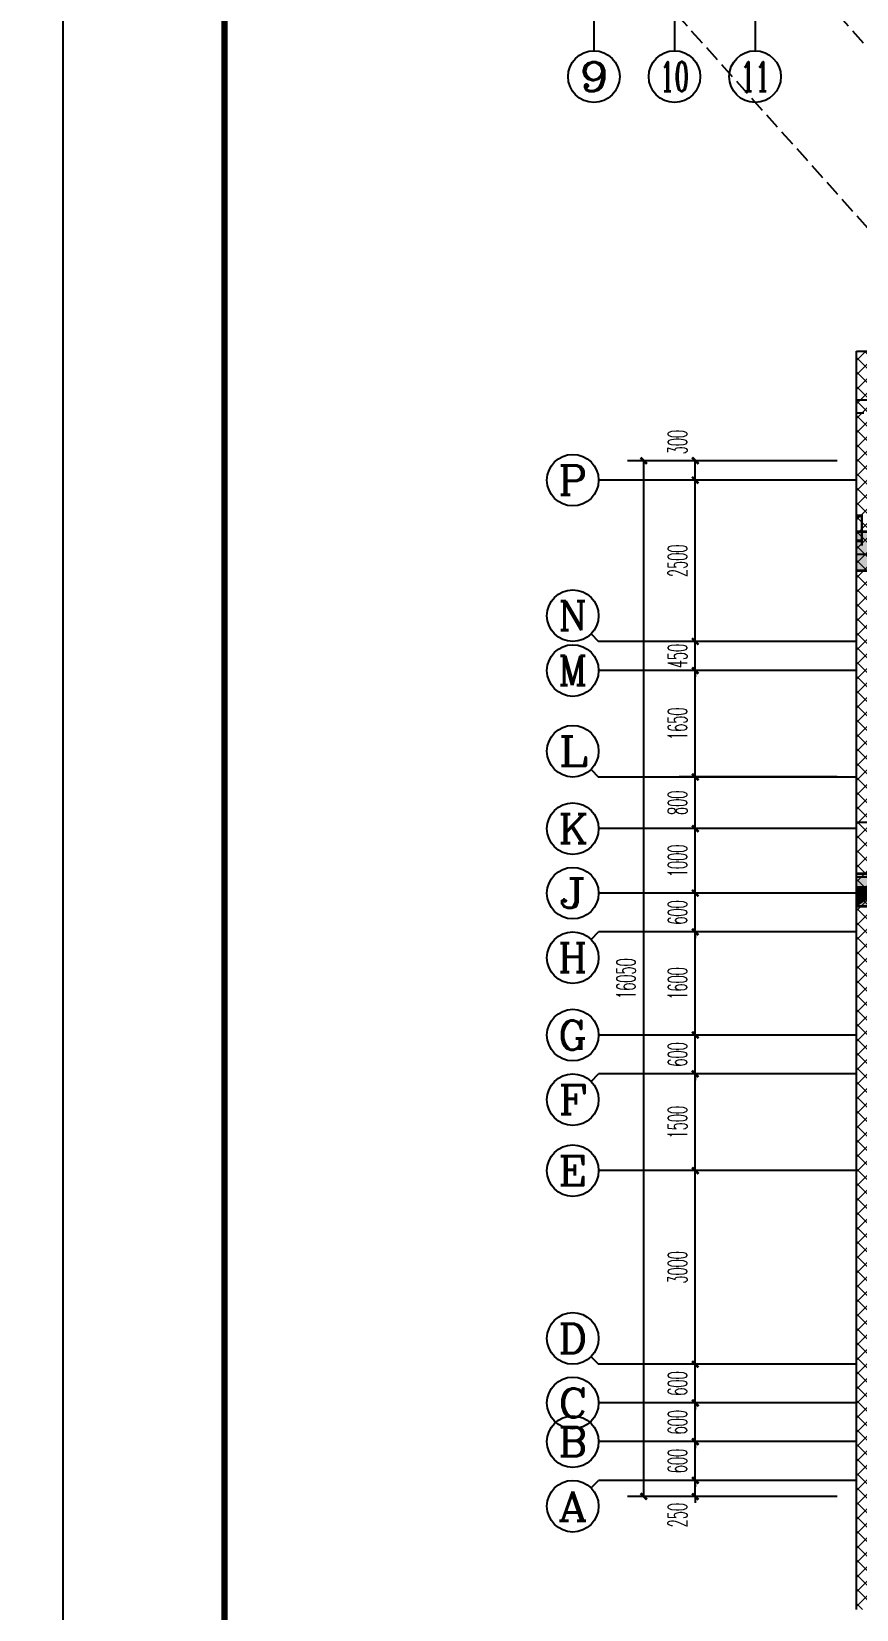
# Model space of a CAD drawing. Extents: x 27938 to 1507990, y 110129 to 923079.
# Drawn here: x 645997 to 658792, y 492321 to 516773 of the extents above; entities that cross this region are included whole.
import ezdxf
from ezdxf.enums import TextEntityAlignment as Align
from ezdxf.xclip import XClip

# ---------------------------------------------------------------- set-up
doc = ezdxf.new("R2010")
doc.units = 0
doc.header["$LTSCALE"] = 1000
doc.header["$MEASUREMENT"] = 0
doc.header["$XCLIPFRAME"] = 0
doc.linetypes.add('__DASH', pattern=[0.35, 0.25, -0.1])
doc.linetypes.add('DASH', pattern=[0.35, 0.25, -0.1])
for name, color, linetype in [('----建筑底图', 8, 'Continuous'), ('0-R疏散口', 20, 'Continuous'), ('AXIS', 3, 'Continuous'), ('AXIS_TEXT', 7, 'Continuous'), ('DOTE', 1, 'Continuous'), ('HS-A-墙-砖', 2, 'Continuous'), ('HS-A-墙-砼', 41, 'Continuous'), ('HS-A-留孔-顶板面', 3, 'DASH'), ('PUB_HATCH', 8, 'Continuous'), ('图框', 140, 'Continuous')]:
    doc.layers.add(name, color=color, linetype=linetype)
doc.layers.add('yichutu', color=7, linetype='Continuous', true_color=0xffffff, plot=False)
doc.layers.add('填充', color=251, linetype='Continuous', lineweight=5)
doc.layers.add('砼柱', color=2, linetype='Continuous', lineweight=35)
doc.styles.add('-宋体', font='', dxfattribs={"width": 0.8})
doc.styles.add('_TCH_AXIS', font='COMPLEX', dxfattribs={"bigfont": 'GBCBIG'})
doc.styles.add('_TCH_DIM_T3', font='SIMPLEX.shx', dxfattribs={"width": 0.494118, "bigfont": 'GBCBIG.shx'})
doc.styles.add('COMPLEX', font='COMPLEX')
doc.styles.get('-宋体').set_extended_font_data('SimSun')
doc.dimstyles.new('_TCH_ARCH&&100', dxfattribs={"dimtxt": 297.5, "dimasz": 100, "dimexe": 250, "dimexo": 300, "dimgap": 126.25, "dimtad": 1, "dimdec": 0, "dimzin": 0, "dimdsep": 46, "dimtxsty": '_TCH_DIM_T3', "dimblk": 'ARCHTICK', "dimcen": 0.09, "dimclrt": 4, "dimazin": 2, "dimtfac": 1, "dimtdec": 0, "dimtix": 1, "dimtmove": 2, "dimatfit": 3, "dimfxl": 100, "dimtolj": 1, "dimtzin": 0, "dimarcsym": 0})

# ---------------------------------------------------------------- blocks, each defined once
blk = doc.blocks.new('A$C74D73064')
at = {"layer": 'PUB_HATCH'}
for points in [[(-51770, 26873.6), (-52220, 26873.6), (-52220, 26273.6), (-51770, 26273.6)], [(-51770, 21573.6), (-52220, 21573.6), (-52220, 21073.6), (-51770, 21073.6)], [(-60770, 21373.6), (-61070, 21073.6), (-52070, 21073.6), (-51920, 21173.6), (-51920, 21373.6)]]:
    blk.add_hatch(color=0, dxfattribs=at).paths.add_polyline_path(points)
at = {"layer": '填充'}
h = blk.add_hatch(dxfattribs=at)
h.set_pattern_fill('ANSI37', color=0, scale=100, style=0)
h.set_pattern_definition([(45, (-58932.6, 57522.26), (-112.2532, 112.2532), []), (135, (-58932.6, 57522.26), (-112.2532, -112.2532), [])])
h.paths.add_polyline_path([(-11083.8, 26773.6), (-11083.8, 25273.6), (-8583.8, 25273.6), (-8583.8, 22973.6), (-11083.8, 22973.6), (-11083.8, 20773.9), (-6383.8, 20773.9), (-6383.8, 16773.6), (-11233.8, 16773.6), (-11233.8, 16773.6), (-14033.8, 16773.6), (-14033.8, 18873.6), (-14183.8, 18873.6), (-14183.8, 20773.8), (-14083.8, 20773.9), (-14083.8, 26773.6)], flags=16)
h.paths.add_polyline_path([(-39083.8, 26773.6), (-39083.8, 25273.6), (-41583.8, 25273.6), (-41583.8, 22973.6), (-39083.8, 22973.6), (-39083.8, 20773.9), (-43683.6, 20773.9), (-43683.6, 16773.6), (-38933.8, 16773.6), (-38933.8, 16773.6), (-36133.8, 16773.6), (-36133.8, 18873.6), (-35983.8, 18873.6), (-35983.8, 21373.6), (-36083.8, 21373.7), (-36083.8, 26773.6)], flags=16)
h.paths.add_polyline_path([(-52083.8, 29673.6), (1916.2, 29673.6), (1916.2, 10173.6), (-52083.8, 10173.6)])
at = {"color": 0}
blk.add_lwpolyline([(-52083.8, 29673.6), (1916.2, 29673.6), (1916.2, 10173.6), (-52083.8, 10173.6)], close=True, dxfattribs=at)
at = {"layer": 'DOTE', "color": 0}
for p, q in [((186069.2, 26519.3), (-82096.5, 26519.3)), ((186069.2, 21519.3), (-82096.5, 21519.3))]:
    blk.add_line(p, q, dxfattribs=at)
at = {"layer": 'HS-A-墙-砖', "color": 0}
for p, q in [((-60070, 28919.3), (-51870, 28919.3)), ((-60070, 28719.3), (-51970, 28719.3))]:
    blk.add_line(p, q, dxfattribs=at)
at = {"layer": 'HS-A-墙-砼', "color": 0}
for p, q in [((-60770, 21373.6), (-51920, 21373.6)), ((-61070, 21073.6), (-52070, 21073.6))]:
    blk.add_line(p, q, dxfattribs=at)
at = {"layer": 'HS-A-留孔-顶板面', "color": 0}
for points in [[(-52220, 22373.6), (-50183.8, 22373.6)], [(-52220, 21373.6), (-51183.8, 21373.6)]]:
    blk.add_lwpolyline(points, dxfattribs=at)
at = {"layer": 'PUB_HATCH', "color": 0}
for points in [[(-51770, 26873.6), (-52220, 26873.6), (-52220, 26273.6), (-51770, 26273.6)], [(-51770, 21573.6), (-52220, 21573.6), (-52220, 21073.6), (-51770, 21073.6)]]:
    blk.add_lwpolyline(points, close=True, dxfattribs=at)
at = {"layer": '砼柱', "color": 0, "lineweight": 35}
for points in [[(-51770, 26873.6), (-52220, 26873.6), (-52220, 26273.6), (-51770, 26273.6)], [(-51770, 21573.6), (-52220, 21573.6), (-52220, 21073.6), (-51770, 21073.6)]]:
    blk.add_lwpolyline(points, close=True, dxfattribs=at)
at = {"layer": '0-R疏散口', "color": 0, "style": '-宋体', "width": 0.75}
blk.add_text('疏散口', height=450, dxfattribs=at).set_placement((-53307.5, 26690.6))
blk = doc.blocks.new('TK')
at = {"layer": '图框'}
blk.add_lwpolyline([(465375, 548714), (549475, 548714), (549475, 489314), (465375, 489314)], close=True, dxfattribs=at)
blk.add_lwpolyline([(465375, 548714), (549475, 548714), (549475, 489314), (465375, 489314)], close=True, dxfattribs=at)
at = {"layer": '图框', "const_width": 100}
blk.add_lwpolyline([(548475, 490314), (548475, 547714), (467875, 547714), (467875, 490314)], close=True, dxfattribs=at)
blk = doc.blocks.new('yct-841-594-84100-59399.9999999999-100-1000.0')
at = {"layer": 'yichutu', "color": 7, "true_color": 0xffffff}
blk.add_lwpolyline([(0, 0), (0, 59400), (84100, 59400), (84100, 0)], close=True, dxfattribs=at)
blk = doc.blocks.new('_AXISO')
at = {"color": 0}
blk.add_circle((0, 0), 0.5, dxfattribs=at)
at = {"layer": 'AXIS_TEXT', "color": 0, "style": 'COMPLEX', "width": 1.041667}
blk.add_attdef('A', text='', height=0.56, dxfattribs=at).set_placement((-0.25, -0.28), (0.25, -0.28), align=Align.FIT)
blk = doc.blocks.new('A$C28781836')
at = {"layer": 'AXIS', "color": 0}
for p, q in [((-10069.7, -10200.2), (-10069.7, -11800.2)), ((-8819.6, -10200.2), (-8819.6, -11800.2)), ((-7569.6, -10200.2), (-7569.6, -11800.2))]:
    blk.add_line(p, q, dxfattribs=at)
ref = blk.add_blockref('_AXISO', (-10069.7, -12200.2), dxfattribs=dict(at, xscale=800, yscale=800, zscale=800))
ref.add_attrib('A', '9', dxfattribs={"layer": 'AXIS_TEXT', "color": 0, "ltscale": 0.5, "height": 452.5, "style": '_TCH_AXIS', "width": 1.5}).set_placement((-10296, -12426.5), (-9843.5, -12426.5), align=Align.FIT)
ref = blk.add_blockref('_AXISO', (-8819.6, -12200.2), dxfattribs=dict(at, xscale=800, yscale=800, zscale=800))
ref.add_attrib('A', '10', dxfattribs={"layer": 'AXIS_TEXT', "color": 0, "ltscale": 0.5, "height": 452.55, "style": '_TCH_AXIS', "width": 0.724138}).set_placement((-9045.9, -12426.5), (-8593.4, -12426.5), align=Align.FIT)
ref = blk.add_blockref('_AXISO', (-7569.6, -12200.2), dxfattribs=dict(at, xscale=800, yscale=800, zscale=800))
ref.add_attrib('A', '11', dxfattribs={"layer": 'AXIS_TEXT', "color": 0, "ltscale": 0.5, "height": 452.55, "style": '_TCH_AXIS', "width": 0.875}).set_placement((-7795.8, -12426.5), (-7343.3, -12426.5), align=Align.FIT)
blk = doc.blocks.new('_ArchTick')
at = {"color": 0, "linetype": 'ByBlock', "const_width": 0.4}
blk.add_lwpolyline([(-0.5, -0.5), (0.5, 0.5)], dxfattribs=at)
blk = doc.blocks.new('*D330')
at = {"layer": 'AXIS', "color": 0, "lineweight": -2}
for p, q in [((656292, 494321), (656292, 494421)), ((658492, 494321), (656042, 494321)), ((656292, 494071), (656292, 494321)), ((658492, 494071), (656042, 494071)), ((656292, 494071), (656292, 493971))]:
    blk.add_line(p, q, dxfattribs=at)
at = {"layer": 'Defpoints', "color": 0}
for p in [(656292, 494321), (658792, 494321), (658792, 494071)]:
    blk.add_point(p, dxfattribs=at)
at = {"layer": 'AXIS', "color": 0, "lineweight": -2, "xscale": 100, "yscale": 100, "zscale": 100}
for p, rotation in [((656292, 494321), 270), ((656292, 494071), 90)]:
    blk.add_blockref('_ArchTick', p, dxfattribs=dict(at, rotation=rotation))
at = {"layer": 'AXIS', "color": 4, "insert": (656017, 493782), "char_height": 297.5, "attachment_point": 5, "rotation": 90, "style": '_TCH_DIM_T3'}
blk.add_mtext('\\A1;250', dxfattribs=at)
blk = doc.blocks.new('*D331')
at = {"layer": 'AXIS', "color": 0, "lineweight": -2}
for p, q in [((658492, 494921), (656042, 494921)), ((656292, 494921), (656292, 495021)), ((656292, 494321), (656292, 494921)), ((658492, 494321), (656042, 494321)), ((656292, 494321), (656292, 494221))]:
    blk.add_line(p, q, dxfattribs=at)
at = {"layer": 'Defpoints', "color": 0}
for p in [(656292, 494921), (658792, 494921), (658792, 494321)]:
    blk.add_point(p, dxfattribs=at)
at = {"layer": 'AXIS', "color": 0, "lineweight": -2, "xscale": 100, "yscale": 100, "zscale": 100}
for p, rotation in [((656292, 494921), 270), ((656292, 494321), 90)]:
    blk.add_blockref('_ArchTick', p, dxfattribs=dict(at, rotation=rotation))
at = {"layer": 'AXIS', "color": 4, "insert": (656017, 494621), "char_height": 297.5, "attachment_point": 5, "rotation": 90, "style": '_TCH_DIM_T3'}
blk.add_mtext('\\A1;600', dxfattribs=at)
blk = doc.blocks.new('*D332')
at = {"layer": 'AXIS', "color": 0, "lineweight": -2}
for p, q in [((658492, 495521), (656042, 495521)), ((656292, 495521), (656292, 495621)), ((656292, 494921), (656292, 495521)), ((658492, 494921), (656042, 494921)), ((656292, 494921), (656292, 494821))]:
    blk.add_line(p, q, dxfattribs=at)
at = {"layer": 'Defpoints', "color": 0}
for p in [(656292, 495521), (658792, 495521), (658792, 494921)]:
    blk.add_point(p, dxfattribs=at)
at = {"layer": 'AXIS', "color": 0, "lineweight": -2, "xscale": 100, "yscale": 100, "zscale": 100}
for p, rotation in [((656292, 495521), 270), ((656292, 494921), 90)]:
    blk.add_blockref('_ArchTick', p, dxfattribs=dict(at, rotation=rotation))
at = {"layer": 'AXIS', "color": 4, "insert": (656017, 495221), "char_height": 297.5, "attachment_point": 5, "rotation": 90, "style": '_TCH_DIM_T3'}
blk.add_mtext('\\A1;600', dxfattribs=at)
blk = doc.blocks.new('*D333')
at = {"layer": 'AXIS', "color": 0, "lineweight": -2}
for p, q in [((656292, 496121), (656292, 496221)), ((658492, 496121), (656042, 496121)), ((656292, 495521), (656292, 496121)), ((658492, 495521), (656042, 495521)), ((656292, 495521), (656292, 495421))]:
    blk.add_line(p, q, dxfattribs=at)
at = {"layer": 'Defpoints', "color": 0}
for p in [(656292, 496121), (658792, 496121), (658792, 495521)]:
    blk.add_point(p, dxfattribs=at)
at = {"layer": 'AXIS', "color": 0, "lineweight": -2, "xscale": 100, "yscale": 100, "zscale": 100}
for p, rotation in [((656292, 496121), 270), ((656292, 495521), 90)]:
    blk.add_blockref('_ArchTick', p, dxfattribs=dict(at, rotation=rotation))
at = {"layer": 'AXIS', "color": 4, "insert": (656017, 495821), "char_height": 297.5, "attachment_point": 5, "rotation": 90, "style": '_TCH_DIM_T3'}
blk.add_mtext('\\A1;600', dxfattribs=at)
blk = doc.blocks.new('*D334')
at = {"layer": 'AXIS', "color": 0, "lineweight": -2}
for p, q in [((658492, 499121), (656042, 499121)), ((656292, 496121), (656292, 499121)), ((658492, 496121), (656042, 496121))]:
    blk.add_line(p, q, dxfattribs=at)
at = {"layer": 'Defpoints', "color": 0}
for p in [(656292, 499121), (658792, 499121), (658792, 496121)]:
    blk.add_point(p, dxfattribs=at)
at = {"layer": 'AXIS', "color": 0, "lineweight": -2, "xscale": 100, "yscale": 100, "zscale": 100}
for p, rotation in [((656292, 499121), 90), ((656292, 496121), 270)]:
    blk.add_blockref('_ArchTick', p, dxfattribs=dict(at, rotation=rotation))
at = {"layer": 'AXIS', "color": 4, "insert": (656017, 497621), "char_height": 297.5, "attachment_point": 5, "rotation": 90, "style": '_TCH_DIM_T3'}
blk.add_mtext('\\A1;3000', dxfattribs=at)
blk = doc.blocks.new('*D335')
at = {"layer": 'AXIS', "color": 0, "lineweight": -2}
for p, q in [((658492, 500621), (656042, 500621)), ((656292, 499121), (656292, 500621)), ((658492, 499121), (656042, 499121))]:
    blk.add_line(p, q, dxfattribs=at)
at = {"layer": 'Defpoints', "color": 0}
for p in [(656292, 500621), (658792, 500621), (658792, 499121)]:
    blk.add_point(p, dxfattribs=at)
at = {"layer": 'AXIS', "color": 0, "lineweight": -2, "xscale": 100, "yscale": 100, "zscale": 100}
for p, rotation in [((656292, 500621), 90), ((656292, 499121), 270)]:
    blk.add_blockref('_ArchTick', p, dxfattribs=dict(at, rotation=rotation))
at = {"layer": 'AXIS', "color": 4, "insert": (656017, 499871), "char_height": 297.5, "attachment_point": 5, "rotation": 90, "style": '_TCH_DIM_T3'}
blk.add_mtext('\\A1;1500', dxfattribs=at)
blk = doc.blocks.new('*D336')
at = {"layer": 'AXIS', "color": 0, "lineweight": -2}
for p, q in [((656292, 501221), (656292, 501321)), ((658492, 501221), (656042, 501221)), ((656292, 500621), (656292, 501221)), ((658492, 500621), (656042, 500621)), ((656292, 500621), (656292, 500521))]:
    blk.add_line(p, q, dxfattribs=at)
at = {"layer": 'Defpoints', "color": 0}
for p in [(656292, 501221), (658792, 501221), (658792, 500621)]:
    blk.add_point(p, dxfattribs=at)
at = {"layer": 'AXIS', "color": 0, "lineweight": -2, "xscale": 100, "yscale": 100, "zscale": 100}
for p, rotation in [((656292, 501221), 270), ((656292, 500621), 90)]:
    blk.add_blockref('_ArchTick', p, dxfattribs=dict(at, rotation=rotation))
at = {"layer": 'AXIS', "color": 4, "insert": (656017, 500921), "char_height": 297.5, "attachment_point": 5, "rotation": 90, "style": '_TCH_DIM_T3'}
blk.add_mtext('\\A1;600', dxfattribs=at)
blk = doc.blocks.new('*D337')
at = {"layer": 'AXIS', "color": 0, "lineweight": -2}
for p, q in [((658492, 502821), (656042, 502821)), ((656292, 501221), (656292, 502821)), ((658492, 501221), (656042, 501221))]:
    blk.add_line(p, q, dxfattribs=at)
at = {"layer": 'Defpoints', "color": 0}
for p in [(656292, 502821), (658792, 502821), (658792, 501221)]:
    blk.add_point(p, dxfattribs=at)
at = {"layer": 'AXIS', "color": 0, "lineweight": -2, "xscale": 100, "yscale": 100, "zscale": 100}
for p, rotation in [((656292, 502821), 90), ((656292, 501221), 270)]:
    blk.add_blockref('_ArchTick', p, dxfattribs=dict(at, rotation=rotation))
at = {"layer": 'AXIS', "color": 4, "insert": (656017, 502021), "char_height": 297.5, "attachment_point": 5, "rotation": 90, "style": '_TCH_DIM_T3'}
blk.add_mtext('\\A1;1600', dxfattribs=at)
blk = doc.blocks.new('*D338')
at = {"layer": 'AXIS', "color": 0, "lineweight": -2}
for p, q in [((656292, 503421), (656292, 503521)), ((658492, 503421), (656042, 503421)), ((656292, 502821), (656292, 503421)), ((658492, 502821), (656042, 502821)), ((656292, 502821), (656292, 502721))]:
    blk.add_line(p, q, dxfattribs=at)
at = {"layer": 'Defpoints', "color": 0}
for p in [(656292, 503421), (658792, 503421), (658792, 502821)]:
    blk.add_point(p, dxfattribs=at)
at = {"layer": 'AXIS', "color": 0, "lineweight": -2, "xscale": 100, "yscale": 100, "zscale": 100}
for p, rotation in [((656292, 503421), 270), ((656292, 502821), 90)]:
    blk.add_blockref('_ArchTick', p, dxfattribs=dict(at, rotation=rotation))
at = {"layer": 'AXIS', "color": 4, "insert": (656017, 503121), "char_height": 297.5, "attachment_point": 5, "rotation": 90, "style": '_TCH_DIM_T3'}
blk.add_mtext('\\A1;600', dxfattribs=at)
blk = doc.blocks.new('*D339')
at = {"layer": 'AXIS', "color": 0, "lineweight": -2}
for p, q in [((658492, 504421), (656042, 504421)), ((656292, 503421), (656292, 504421)), ((658492, 503421), (656042, 503421))]:
    blk.add_line(p, q, dxfattribs=at)
at = {"layer": 'Defpoints', "color": 0}
for p in [(656292, 504421), (658792, 504421), (658792, 503421)]:
    blk.add_point(p, dxfattribs=at)
at = {"layer": 'AXIS', "color": 0, "lineweight": -2, "xscale": 100, "yscale": 100, "zscale": 100}
for p, rotation in [((656292, 504421), 90), ((656292, 503421), 270)]:
    blk.add_blockref('_ArchTick', p, dxfattribs=dict(at, rotation=rotation))
at = {"layer": 'AXIS', "color": 4, "insert": (656017, 503921), "char_height": 297.5, "attachment_point": 5, "rotation": 90, "style": '_TCH_DIM_T3'}
blk.add_mtext('\\A1;1000', dxfattribs=at)
blk = doc.blocks.new('*D340')
at = {"layer": 'AXIS', "color": 0, "lineweight": -2}
for p, q in [((658492, 505221), (656042, 505221)), ((656292, 504421), (656292, 505221)), ((658492, 504421), (656042, 504421))]:
    blk.add_line(p, q, dxfattribs=at)
at = {"layer": 'Defpoints', "color": 0}
for p in [(656292, 505221), (658792, 505221), (658792, 504421)]:
    blk.add_point(p, dxfattribs=at)
at = {"layer": 'AXIS', "color": 0, "lineweight": -2, "xscale": 100, "yscale": 100, "zscale": 100}
for p, rotation in [((656292, 505221), 90), ((656292, 504421), 270)]:
    blk.add_blockref('_ArchTick', p, dxfattribs=dict(at, rotation=rotation))
at = {"layer": 'AXIS', "color": 4, "insert": (656017, 504821), "char_height": 297.5, "attachment_point": 5, "rotation": 90, "style": '_TCH_DIM_T3'}
blk.add_mtext('\\A1;800', dxfattribs=at)
blk = doc.blocks.new('*D341')
at = {"layer": 'AXIS', "color": 0, "lineweight": -2}
for p, q in [((658492, 506871), (656042, 506871)), ((656292, 505221), (656292, 506871)), ((658492, 505221), (656042, 505221))]:
    blk.add_line(p, q, dxfattribs=at)
at = {"layer": 'Defpoints', "color": 0}
for p in [(656292, 506871), (658792, 506871), (658792, 505221)]:
    blk.add_point(p, dxfattribs=at)
at = {"layer": 'AXIS', "color": 0, "lineweight": -2, "xscale": 100, "yscale": 100, "zscale": 100}
for p, rotation in [((656292, 506871), 90), ((656292, 505221), 270)]:
    blk.add_blockref('_ArchTick', p, dxfattribs=dict(at, rotation=rotation))
at = {"layer": 'AXIS', "color": 4, "insert": (656017, 506046), "char_height": 297.5, "attachment_point": 5, "rotation": 90, "style": '_TCH_DIM_T3'}
blk.add_mtext('\\A1;1650', dxfattribs=at)
blk = doc.blocks.new('*D342')
at = {"layer": 'AXIS', "color": 0, "lineweight": -2}
for p, q in [((656292, 507321), (656292, 507421)), ((658492, 507321), (656042, 507321)), ((656292, 506871), (656292, 507321)), ((658492, 506871), (656042, 506871)), ((656292, 506871), (656292, 506771))]:
    blk.add_line(p, q, dxfattribs=at)
at = {"layer": 'Defpoints', "color": 0}
for p in [(656292, 507321), (658792, 507321), (658792, 506871)]:
    blk.add_point(p, dxfattribs=at)
at = {"layer": 'AXIS', "color": 0, "lineweight": -2, "xscale": 100, "yscale": 100, "zscale": 100}
for p, rotation in [((656292, 507321), 270), ((656292, 506871), 90)]:
    blk.add_blockref('_ArchTick', p, dxfattribs=dict(at, rotation=rotation))
at = {"layer": 'AXIS', "color": 4, "insert": (656017, 507096), "char_height": 297.5, "attachment_point": 5, "rotation": 90, "style": '_TCH_DIM_T3'}
blk.add_mtext('\\A1;450', dxfattribs=at)
blk = doc.blocks.new('*D343')
at = {"layer": 'AXIS', "color": 0, "lineweight": -2}
for p, q in [((658492, 509821), (656042, 509821)), ((656292, 507321), (656292, 509821)), ((658492, 507321), (656042, 507321))]:
    blk.add_line(p, q, dxfattribs=at)
at = {"layer": 'Defpoints', "color": 0}
for p in [(656292, 509821), (658792, 509821), (658792, 507321)]:
    blk.add_point(p, dxfattribs=at)
at = {"layer": 'AXIS', "color": 0, "lineweight": -2, "xscale": 100, "yscale": 100, "zscale": 100}
for p, rotation in [((656292, 509821), 90), ((656292, 507321), 270)]:
    blk.add_blockref('_ArchTick', p, dxfattribs=dict(at, rotation=rotation))
at = {"layer": 'AXIS', "color": 4, "insert": (656017, 508571), "char_height": 297.5, "attachment_point": 5, "rotation": 90, "style": '_TCH_DIM_T3'}
blk.add_mtext('\\A1;2500', dxfattribs=at)
blk = doc.blocks.new('*D344')
at = {"layer": 'AXIS', "color": 0, "lineweight": -2}
for p, q in [((658492, 510121), (656042, 510121)), ((656292, 509821), (656292, 510121)), ((658492, 509821), (656042, 509821))]:
    blk.add_line(p, q, dxfattribs=at)
at = {"layer": 'Defpoints', "color": 0}
for p in [(656292, 510121), (658792, 510121), (658792, 509821)]:
    blk.add_point(p, dxfattribs=at)
at = {"layer": 'AXIS', "color": 0, "lineweight": -2, "xscale": 100, "yscale": 100, "zscale": 100}
for p, rotation in [((656292, 510121), 90), ((656292, 509821), 270)]:
    blk.add_blockref('_ArchTick', p, dxfattribs=dict(at, rotation=rotation))
at = {"layer": 'AXIS', "color": 4, "insert": (656017, 510410), "char_height": 297.5, "attachment_point": 5, "rotation": 90, "style": '_TCH_DIM_T3'}
blk.add_mtext('\\A1;300', dxfattribs=at)
blk = doc.blocks.new('*D345')
at = {"layer": 'AXIS', "color": 0, "lineweight": -2}
for p, q in [((658492, 510121), (655242, 510121)), ((655492, 494071), (655492, 510121)), ((658492, 494071), (655242, 494071))]:
    blk.add_line(p, q, dxfattribs=at)
at = {"layer": 'Defpoints', "color": 0}
for p in [(655492, 510121), (658792, 510121), (658792, 494071)]:
    blk.add_point(p, dxfattribs=at)
at = {"layer": 'AXIS', "color": 0, "lineweight": -2, "xscale": 100, "yscale": 100, "zscale": 100}
for p, rotation in [((655492, 510121), 90), ((655492, 494071), 270)]:
    blk.add_blockref('_ArchTick', p, dxfattribs=dict(at, rotation=rotation))
at = {"layer": 'AXIS', "color": 4, "insert": (655217, 502096), "char_height": 297.5, "attachment_point": 5, "rotation": 90, "style": '_TCH_DIM_T3'}
blk.add_mtext('\\A1;16050', dxfattribs=at)

msp = doc.modelspace()

# ---------------------------------------------------------------- linework, layer by layer
at = {"color": 8, "linetype": '__DASH'}
for p, q in [((672041.6, 499120.6), (654719, 518474.6)), ((674541.8, 499120.6), (657219.2, 518474.6))]:
    msp.add_line(p, q, dxfattribs=at)
at = {"layer": 'AXIS', "color": 8}
for p, q in [((658791.8, 509820.6), (654791.8, 509820.6)), ((654674.6, 507437.7), (654791.8, 507320.6)), ((658791.8, 507320.6), (654791.8, 507320.6)), ((658791.8, 506870.6), (654791.8, 506870.6)), ((654674.6, 505337.7), (654791.8, 505220.6)), ((658791.8, 505220.6), (654791.8, 505220.6)), ((658791.8, 504420.6), (654791.8, 504420.6)), ((658791.8, 503420.6), (654791.8, 503420.6)), ((654674.6, 502703.7), (654791.8, 502820.8)), ((658791.8, 502820.8), (654791.8, 502820.8)), ((658791.8, 501220.6), (654791.8, 501220.6)), ((654674.6, 500503.4), (654791.8, 500620.6)), ((658791.8, 500620.6), (654791.8, 500620.6)), ((658791.8, 499120.6), (654791.8, 499120.6)), ((654674.6, 496237.7), (654791.8, 496120.6)), ((658791.8, 496120.6), (654791.8, 496120.6)), ((658791.8, 495520.6), (654791.8, 495520.6)), ((658791.8, 494920.6), (654791.8, 494920.6)), ((654674.6, 494203.4), (654791.8, 494320.6)), ((658791.8, 494320.6), (654791.8, 494320.6))]:
    msp.add_line(p, q, dxfattribs=at)

# ---------------------------------------------------------------- block references
at = {"layer": '----建筑底图', "color": 169}
ref = msp.add_blockref('A$C74D73064', (710875.6, 482146.9), dxfattribs=at)
XClip(ref).set_block_clipping_path([(-52083.8042452353, 10173.6344749072), (1916.1826223061, 29673.6344737304)])
msp.add_blockref('TK', (181114.3, -14957.7))
at = {"color": 8}
msp.add_blockref('A$C28781836', (664788.7, 528274.8), dxfattribs=at)
at = {"layer": 'AXIS', "color": 8}
ref = msp.add_blockref('_AXISO', (654391.8, 509820.6), dxfattribs=dict(at, xscale=800, yscale=800, zscale=800))
ref.add_attrib('A', 'P', dxfattribs={"layer": 'AXIS_TEXT', "color": 8, "ltscale": 0.5, "height": 452.5, "style": '_TCH_AXIS', "width": 1.235294}).set_placement((654165.5, 509594.3), (654618.1, 509594.3), align=Align.FIT)
ref = msp.add_blockref('_AXISO', (654391.8, 507720.6), dxfattribs=dict(at, xscale=800, yscale=800, zscale=800))
ref.add_attrib('A', 'N', dxfattribs={"layer": 'AXIS_TEXT', "color": 8, "ltscale": 0.5, "height": 452.5, "style": '_TCH_AXIS', "width": 1.105263}).set_placement((654165.5, 507494.3), (654618.1, 507494.3), align=Align.FIT)
ref = msp.add_blockref('_AXISO', (654391.8, 506870.6), dxfattribs=dict(at, xscale=800, yscale=800, zscale=800))
ref.add_attrib('A', 'M', dxfattribs={"layer": 'AXIS_TEXT', "color": 8, "ltscale": 0.5, "height": 452.5, "style": '_TCH_AXIS'}).set_placement((654165.5, 506644.3), (654618.1, 506644.3), align=Align.FIT)
ref = msp.add_blockref('_AXISO', (654391.8, 505620.6), dxfattribs=dict(at, xscale=800, yscale=800, zscale=800))
ref.add_attrib('A', 'L', dxfattribs={"layer": 'AXIS_TEXT', "color": 8, "ltscale": 0.5, "height": 452.5, "style": '_TCH_AXIS', "width": 1.4}).set_placement((654165.5, 505394.3), (654618.1, 505394.3), align=Align.FIT)
ref = msp.add_blockref('_AXISO', (654391.8, 504420.6), dxfattribs=dict(at, xscale=800, yscale=800, zscale=800))
ref.add_attrib('A', 'K', dxfattribs={"layer": 'AXIS_TEXT', "color": 8, "ltscale": 0.5, "height": 452.5, "style": '_TCH_AXIS', "width": 1.105263}).set_placement((654165.5, 504194.3), (654618.1, 504194.3), align=Align.FIT)
ref = msp.add_blockref('_AXISO', (654391.8, 503420.6), dxfattribs=dict(at, xscale=800, yscale=800, zscale=800))
ref.add_attrib('A', 'J', dxfattribs={"layer": 'AXIS_TEXT', "color": 8, "ltscale": 0.5, "height": 452.5, "style": '_TCH_AXIS', "width": 1.909091}).set_placement((654165.5, 503194.3), (654618.1, 503194.3), align=Align.FIT)
ref = msp.add_blockref('_AXISO', (654391.8, 502420.8), dxfattribs=dict(at, xscale=800, yscale=800, zscale=800))
ref.add_attrib('A', 'H', dxfattribs={"layer": 'AXIS_TEXT', "color": 8, "ltscale": 0.5, "height": 452.5, "style": '_TCH_AXIS', "width": 1.05}).set_placement((654165.5, 502194.6), (654618.1, 502194.6), align=Align.FIT)
ref = msp.add_blockref('_AXISO', (654391.8, 501220.6), dxfattribs=dict(at, xscale=800, yscale=800, zscale=800))
ref.add_attrib('A', 'G', dxfattribs={"layer": 'AXIS_TEXT', "color": 8, "ltscale": 0.5, "height": 452.5, "style": '_TCH_AXIS', "width": 1.166667}).set_placement((654165.5, 500994.3), (654618.1, 500994.3), align=Align.FIT)
ref = msp.add_blockref('_AXISO', (654391.8, 500220.6), dxfattribs=dict(at, xscale=800, yscale=800, zscale=800))
ref.add_attrib('A', 'F', dxfattribs={"layer": 'AXIS_TEXT', "color": 8, "ltscale": 0.5, "height": 452.5, "style": '_TCH_AXIS', "width": 1.3125}).set_placement((654165.5, 499994.3), (654618.1, 499994.3), align=Align.FIT)
ref = msp.add_blockref('_AXISO', (654391.8, 499120.6), dxfattribs=dict(at, xscale=800, yscale=800, zscale=800))
ref.add_attrib('A', 'E', dxfattribs={"layer": 'AXIS_TEXT', "color": 8, "ltscale": 0.5, "height": 452.5, "style": '_TCH_AXIS', "width": 1.3125}).set_placement((654165.5, 498894.3), (654618.1, 498894.3), align=Align.FIT)
ref = msp.add_blockref('_AXISO', (654391.8, 496520.6), dxfattribs=dict(at, xscale=800, yscale=800, zscale=800))
ref.add_attrib('A', 'D', dxfattribs={"layer": 'AXIS_TEXT', "color": 8, "ltscale": 0.5, "height": 452.5, "style": '_TCH_AXIS', "width": 1.235294}).set_placement((654165.5, 496294.3), (654618.1, 496294.3), align=Align.FIT)
ref = msp.add_blockref('_AXISO', (654391.8, 495520.6), dxfattribs=dict(at, xscale=800, yscale=800, zscale=800))
ref.add_attrib('A', 'C', dxfattribs={"layer": 'AXIS_TEXT', "color": 8, "ltscale": 0.5, "height": 452.5, "style": '_TCH_AXIS', "width": 1.4}).set_placement((654165.5, 495294.3), (654618.1, 495294.3), align=Align.FIT)
ref = msp.add_blockref('_AXISO', (654391.8, 494920.6), dxfattribs=dict(at, xscale=800, yscale=800, zscale=800))
ref.add_attrib('A', 'B', dxfattribs={"layer": 'AXIS_TEXT', "color": 8, "ltscale": 0.5, "height": 452.5, "style": '_TCH_AXIS', "width": 1.235294}).set_placement((654165.5, 494694.3), (654618.1, 494694.3), align=Align.FIT)
ref = msp.add_blockref('_AXISO', (654391.8, 493920.6), dxfattribs=dict(at, xscale=800, yscale=800, zscale=800))
ref.add_attrib('A', 'A', dxfattribs={"layer": 'AXIS_TEXT', "color": 8, "ltscale": 0.5, "height": 452.5, "style": '_TCH_AXIS', "width": 1.166667}).set_placement((654165.5, 493694.3), (654618.1, 493694.3), align=Align.FIT)
at = {"layer": 'yichutu'}
msp.add_blockref('yct-841-594-84100-59399.9999999999-100-1000.0', (646489.3, 474356), dxfattribs=at)

# ---------------------------------------------------------------- dimensions: what is measured, and where the dimension line sits
at = {"layer": 'AXIS', "color": 8}
for base, p1, p2, picture, middle in [((656291.8, 510120.6), (658791.8, 509820.6), (658791.8, 510120.6), '*D344', (656016.8, 510409.6)), ((656291.8, 494320.6), (658791.8, 494070.6), (658791.8, 494320.6), '*D330', (656016.8, 493781.6))]:
    dim = msp.add_linear_dim(base=base, p1=p1, p2=p2, angle=90, dimstyle='_TCH_ARCH&&100', dxfattribs=at)
    dim.commit()
    dim.dimension.update_dxf_attribs({"geometry": picture, "text_midpoint": middle, "dimtype": 129})
for p1, p2, distance, picture, middle in [((658791.8, 494070.6), (658791.8, 510120.6), 3300, '*D345', (655216.8, 502095.6)), ((658791.8, 507320.6), (658791.8, 509820.6), 2500, '*D343', (656016.8, 508570.6)), ((658791.8, 506870.6), (658791.8, 507320.6), 2500, '*D342', (656016.8, 507095.6)), ((658791.8, 505220.6), (658791.8, 506870.6), 2500, '*D341', (656016.8, 506045.6)), ((658791.8, 504420.6), (658791.8, 505220.6), 2500, '*D340', (656016.8, 504820.6)), ((658791.8, 503420.6), (658791.8, 504420.6), 2500, '*D339', (656016.8, 503920.6)), ((658791.8, 502820.8), (658791.8, 503420.6), 2500, '*D338', (656016.8, 503120.7)), ((658791.8, 501220.6), (658791.8, 502820.8), 2500, '*D337', (656016.8, 502020.7)), ((658791.8, 500620.6), (658791.8, 501220.6), 2500, '*D336', (656016.8, 500920.6)), ((658791.8, 499120.6), (658791.8, 500620.6), 2500, '*D335', (656016.8, 499870.6)), ((658791.8, 496120.6), (658791.8, 499120.6), 2500, '*D334', (656016.8, 497620.6)), ((658791.8, 495520.6), (658791.8, 496120.6), 2500, '*D333', (656016.8, 495820.6)), ((658791.8, 494920.6), (658791.8, 495520.6), 2500, '*D332', (656016.8, 495220.6)), ((658791.8, 494320.6), (658791.8, 494920.6), 2500, '*D331', (656016.8, 494620.6))]:
    dim = msp.add_aligned_dim(p1=p1, p2=p2, distance=distance, dimstyle='_TCH_ARCH&&100', dxfattribs=at)
    dim.commit()
    dim.dimension.update_dxf_attribs({"geometry": picture, "text_midpoint": middle})

doc.saveas('drawing.dxf')
